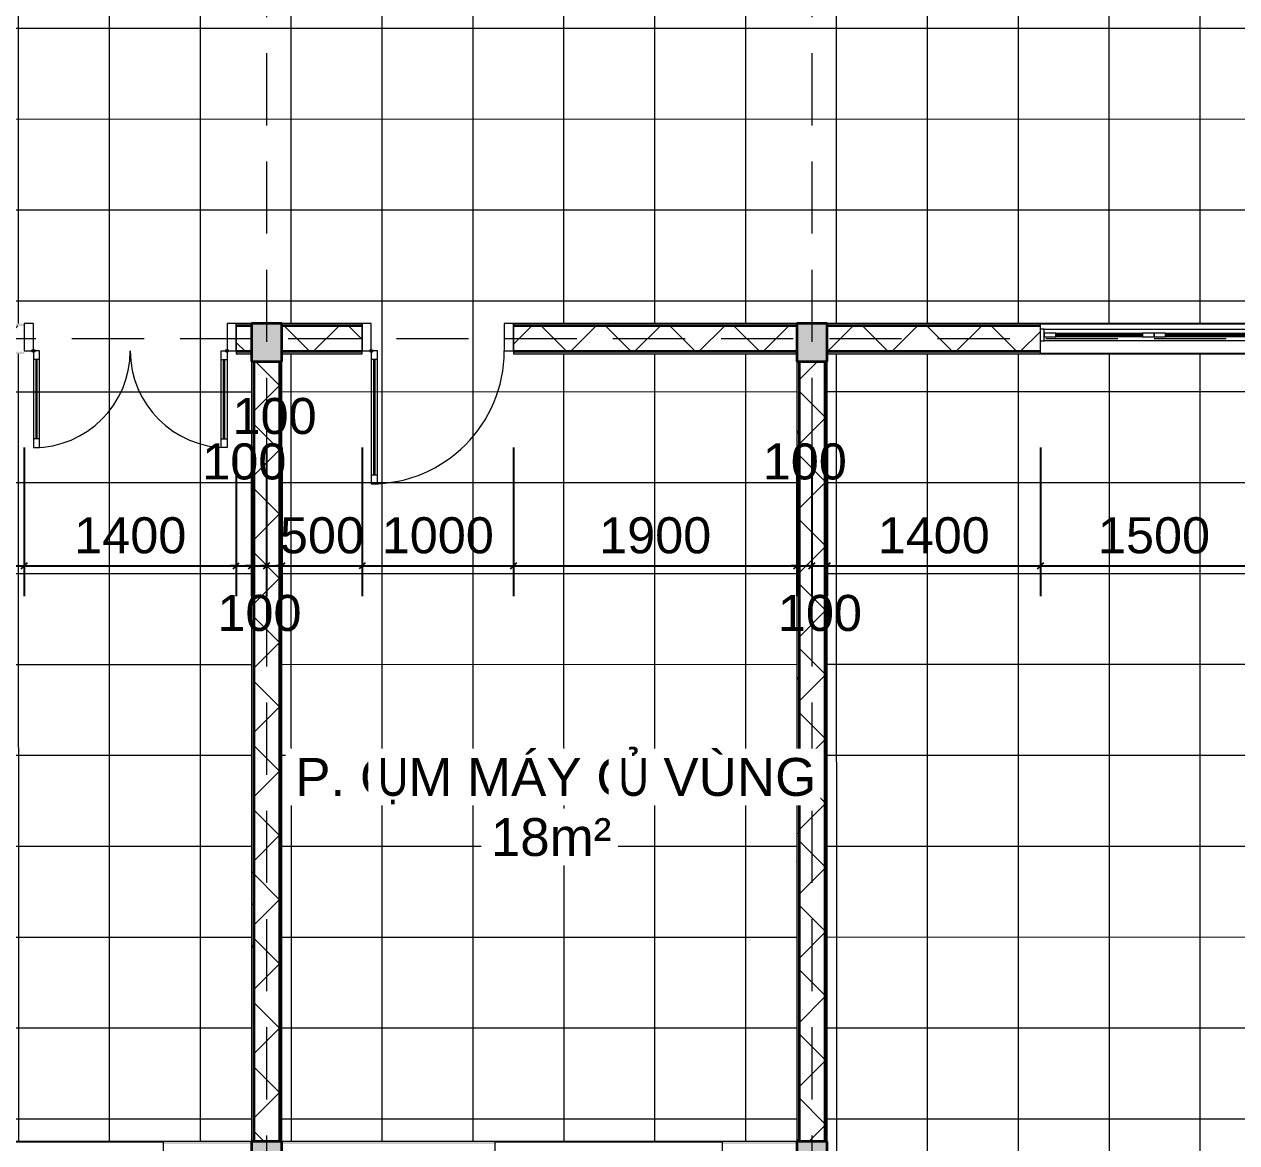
# Model space of a CAD drawing. Header units: millimetres. Extents: x -20510 to 108935, y -243239 to 20306.
# Drawn here: x 20850 to 28854, y -139908 to -132524 of the extents above; entities that cross this region are included whole.
import ezdxf

# ---------------------------------------------------------------- set-up
doc = ezdxf.new("R2010")
doc.units = ezdxf.units.MM
doc.linetypes.add('Hidden', pattern=[714.375, 476.25, -238.125])
for name, color, linetype, lineweight in [('A-ANNO-DIMS', 1, 'Continuous', 9), ('A-DOOR', 2, 'Continuous', 18), ('A-FLOR-PATT', 8, 'Continuous', 9), ('A-GLAZ', 4, 'Continuous', 18), ('A-WALL', 7, 'Continuous', 25), ('A-WALL-PATT', 8, 'Continuous', 18), ('G-ANNO-TEXT', 2, 'Continuous', 9), ('S-COLS', 7, 'Continuous', 25), ('S-GRID', 1, 'Continuous', 9)]:
    doc.layers.add(name, color=color, linetype=linetype, lineweight=lineweight)
doc.styles.add('Arial_2', font='arial.ttf', dxfattribs={"height": 300})
doc.styles.add('Arial_3', font='arial.ttf', dxfattribs={"width": 0.8, "height": 250})
doc.styles.add('Arial_5', font='arial.ttf', dxfattribs={"height": 238.125})
doc.dimstyles.new('SecretInternalLinAngDimStyle5p4736185', dxfattribs={"dimscale": 304.8, "dimtxt": 242.94927, "dimasz": 0.130208, "dimexe": 0.656168, "dimexo": 0.0625, "dimgap": 0.260417, "dimtad": 1, "dimdec": 0, "dimrnd": 100, "dimzin": 0, "dimdsep": 46, "dimtxsty": 'Arial_5', "dimblk1": 'OBLIQUE', "dimblk2": 'OBLIQUE', "dimsah": 1, "dimcen": 0.09, "dimdle": 0.492126, "dimazin": 0, "dimtfac": 1, "dimtdec": 4, "dimtix": 1, "dimtmove": 0, "dimatfit": 3, "dimfxl": 2.624672, "dimfxlon": 1, "dimtvp": 1, "dimtolj": 1, "dimtzin": 0, "dimarcsym": 2})
doc.dimstyles.new('SecretInternalLinAngDimStyle5p4736185_1', dxfattribs={"dimscale": 304.8, "dimtxt": 242.94927, "dimasz": 0.130208, "dimexe": 0.656168, "dimexo": 0.0625, "dimgap": 0.260417, "dimtad": 1, "dimdec": 0, "dimrnd": 100, "dimzin": 0, "dimdsep": 46, "dimtxsty": 'Arial_5', "dimblk1": 'OBLIQUE', "dimblk2": 'OBLIQUE', "dimsah": 1, "dimcen": 0.09, "dimdle": 0.492126, "dimazin": 0, "dimtfac": 1, "dimtdec": 4, "dimtix": 1, "dimtmove": 2, "dimatfit": 3, "dimfxl": 2.624672, "dimfxlon": 1, "dimtvp": 1, "dimtolj": 1, "dimtzin": 0, "dimarcsym": 2})
pattern_1 = [(0, (26776.95, -140000), (406.4, 101.6), [33.528, -271.272, 33.528, -271.272, -1625.6]), (0, (26776.95, -140000), (406.4, 101.6), [-609.6, 33.528, -576.072, 33.528, -271.272, -711.2]), (0, (26776.95, -140000), (406.4, 101.6), [-1524, 33.528, -169.672, 33.528, -474.472]), (120, (26929.35, -139949.2), (-291.1882, 301.15272), [33.528, -271.272, 33.528, -271.272, -1625.6]), (120, (26929.35, -139949.2), (-291.1882, 301.15272), [-609.6, 33.528, -576.072, 33.528, -271.272, -711.2]), (120, (26929.35, -139949.2), (-291.1882, 301.15272), [-1524, 33.528, -169.672, 33.528, -474.472]), (240, (26980.15, -139746), (-115.2118, -402.75272), [33.528, -271.272, 33.528, -271.272, -1625.6]), (240, (26980.15, -139746), (-115.2118, -402.75272), [-609.6, 33.528, -576.072, 33.528, -271.272, -711.2]), (240, (26980.15, -139746), (-115.2118, -402.75272), [-1524, 33.528, -169.672, 33.528, -474.472])]
pattern_2 = [(45, (26776.95, -140000), (-212.132, 212.132), []), (135, (26776.95, -140000), (-212.132, -212.132), [])]

# ---------------------------------------------------------------- blocks, each defined once
blk = doc.blocks.new('CỬA 2 CÁNH EROWINDOW_có ô chết_ - D2_1400x2200-2413861-05_MẶT BẰNG TẦNG ÁP MÁI')
at = {"layer": 'A-DOOR'}
for p, q in [((-639, 100), (-700, 100)), ((-700, 100), (-700, -80)), ((-639, -80), (-639, 100)), ((700, 100), (639, 100)), ((639, 100), (639, -80)), ((700, -80), (700, 100)), ((-700, -80), (-639, -80)), ((-599, -80), (-639, -80)), ((-639, -80), (-639, -719)), ((-599, -719), (-599, -80)), ((599, -719), (599, -80)), ((599, -80), (639, -80)), ((639, -80), (700, -80)), ((639, -80), (639, -719)), ((-599, -138), (-639, -138)), ((-624, -138), (-624, -661)), ((-614, -661), (-614, -138)), ((599, -138), (639, -138)), ((614, -138), (614, -661)), ((624, -661), (624, -138)), ((-599, -661), (-639, -661)), ((-639, -719), (-599, -719)), ((-599, -719), (-599, -661)), ((599, -661), (639, -661)), ((599, -719), (599, -661)), ((639, -719), (599, -719))]:
    blk.add_line(p, q, dxfattribs=at)
for centre in [(-639, -80), (639, -80)]:
    blk.add_circle(centre, 10, dxfattribs=at)
for centre, start, end in [((-639, -80), 270, 360), ((639, -80), 180, 270)]:
    blk.add_arc(centre, 639, start, end, dxfattribs=at)
blk = doc.blocks.new('CỬA 1 CÁNH EROWINDOW_có ô chết_ - D4_1000x2200-2361184-05_MẶT BẰNG TẦNG ÁP MÁI')
at = {"layer": 'A-DOOR'}
for p, q in [((-439, 100), (-500, 100)), ((-500, 100), (-500, -80)), ((-439, -80), (-439, 100)), ((500, 100), (439, 100)), ((439, 100), (439, -80)), ((500, -80), (500, 100)), ((-500, -80), (-439, -80)), ((-399, -80), (-439, -80)), ((-439, -80), (-439, -958)), ((-399, -958), (-399, -80)), ((439, -80), (500, -80)), ((-399, -138), (-439, -138)), ((-424, -138), (-424, -900)), ((-414, -900), (-414, -138)), ((-399, -900), (-439, -900)), ((-439, -958), (-399, -958)), ((-399, -958), (-399, -900))]:
    blk.add_line(p, q, dxfattribs=at)
blk.add_circle((-439, -80), 10, dxfattribs=at)
blk.add_arc((-439, -80), 878, 270, 360, dxfattribs=at)
blk = doc.blocks.new('CUA SO 2 CANH NHOM KINH O O THOANG - S1_1500x1800-2404851-05_MẶT BẰNG TẦNG ÁP MÁI')
at = {"layer": 'A-GLAZ'}
for p, q in [((-725, 63), (-750, 63)), ((-725, -13), (-725, 63)), ((-649, 37.5), (-725, 37.5)), ((-725, 37.5), (-725, 12.5)), ((-725, 12.5), (-649, 12.5)), ((-649, 12.5), (-649, 37.5)), ((-76, 27.5), (-649, 27.5)), ((-649, 27.5), (-649, 22.5)), ((-649, 22.5), (-76, 22.5)), ((0, 37.5), (-76, 37.5)), ((-76, 37.5), (-76, 12.5)), ((-76, 22.5), (-76, 27.5)), ((-76, 12.5), (0, 12.5)), ((0, 12.5), (0, 37.5)), ((76, 37.5), (0, 37.5)), ((0, 37.5), (0, 12.5)), ((0, 12.5), (76, 12.5)), ((76, 12.5), (76, 37.5)), ((649, 27.5), (76, 27.5)), ((76, 27.5), (76, 22.5)), ((76, 22.5), (649, 22.5)), ((725, 37.5), (649, 37.5)), ((649, 37.5), (649, 12.5)), ((649, 22.5), (649, 27.5)), ((649, 12.5), (725, 12.5)), ((750, 63), (725, 63)), ((725, 63), (725, -13)), ((725, 12.5), (725, 37.5)), ((-750, -13), (-725, -13)), ((725, -13), (750, -13))]:
    blk.add_line(p, q, dxfattribs=at)
at = {"layer": 'A-GLAZ', "lineweight": 9}
for p, q in [((-725, 63), (725, 63)), ((-649, 37.5), (-76, 37.5)), ((-76, 12.5), (-649, 12.5)), ((76, 37.5), (649, 37.5)), ((649, 12.5), (76, 12.5)), ((725, -13), (-725, -13))]:
    blk.add_line(p, q, dxfattribs=at)
blk = doc.blocks.new('M_Concrete-Rectangular-Column - COT200X200-2391835-05_MẶT BẰNG TẦNG ÁP MÁI')
at = {"layer": 'S-COLS', "lineweight": 35}
blk.add_hatch(color=256, dxfattribs=at).paths.add_polyline_path([(100, -100), (100, 100), (-100, 100), (-100, -100)])
for p, q in [((100, 100), (-100, 100)), ((-100, 100), (-100, -100)), ((100, -100), (100, 100)), ((-100, -100), (100, -100))]:
    blk.add_line(p, q, dxfattribs=at)
blk = doc.blocks.new('M_Concrete-Rectangular-Column - COT200X250-2391840-05_MẶT BẰNG TẦNG ÁP MÁI')
at = {"layer": 'S-COLS', "lineweight": 35}
blk.add_hatch(color=256, dxfattribs=at).paths.add_polyline_path([(100, -125), (100, 125), (-100, 125), (-100, -125)])
for p, q in [((100, 125), (-100, 125)), ((-100, 125), (-100, -125)), ((100, -125), (100, 125)), ((-100, -125), (100, -125))]:
    blk.add_line(p, q, dxfattribs=at)
blk = doc.blocks.new('_Oblique')
at = {"color": 0, "linetype": 'ByBlock', "lineweight": -2}
blk.add_line((-0.5, -0.5), (0.5, 0.5), dxfattribs=at)
blk = doc.blocks.new('DIMBLOCK108-05_MẶT BẰNG TẦNG ÁP MÁI')
at = {"layer": 'A-ANNO-DIMS', "color": 0, "lineweight": -2, "transparency": 16777216}
for p, q in [((18850, -135319), (18850, -136300)), ((20850, -135319), (20850, -136300)), ((18700, -136100), (21000, -136100))]:
    blk.add_line(p, q, dxfattribs=at)
at = {"layer": 'Defpoints', "color": 0, "transparency": 16777216}
for p in [(18850, -135300), (20850, -135300), (20850, -136100)]:
    blk.add_point(p, dxfattribs=at)
at = {"layer": 'A-ANNO-DIMS', "color": 0, "lineweight": -2, "transparency": 16777216, "xscale": 39.6875, "yscale": 39.6875, "zscale": 39.6875, "rotation": 180}
blk.add_blockref('_Oblique', (18850, -136100), dxfattribs=at)
at = {"layer": 'A-ANNO-DIMS', "color": 0, "lineweight": -2, "transparency": 16777216, "xscale": 39.6875, "yscale": 39.6875, "zscale": 39.6875}
blk.add_blockref('_Oblique', (20850, -136100), dxfattribs=at)
at = {"layer": 'A-ANNO-DIMS', "color": 0, "transparency": 16777216, "insert": (19850, -135899), "char_height": 238.12, "width": 879.103, "attachment_point": 5, "style": 'Arial_5'}
blk.add_mtext('\\A1;2000', dxfattribs=at)
blk = doc.blocks.new('DIMBLOCK109-05_MẶT BẰNG TẦNG ÁP MÁI')
at = {"layer": 'A-ANNO-DIMS', "color": 0, "lineweight": -2, "transparency": 16777216}
for p, q in [((20850, -135319), (20850, -136300)), ((22250, -135319), (22250, -136300)), ((20700, -136100), (22400, -136100))]:
    blk.add_line(p, q, dxfattribs=at)
at = {"layer": 'Defpoints', "color": 0, "transparency": 16777216}
for p in [(20850, -135300), (22250, -135300), (22250, -136100)]:
    blk.add_point(p, dxfattribs=at)
at = {"layer": 'A-ANNO-DIMS', "color": 0, "lineweight": -2, "transparency": 16777216, "xscale": 39.6875, "yscale": 39.6875, "zscale": 39.6875, "rotation": 180}
blk.add_blockref('_Oblique', (20850, -136100), dxfattribs=at)
at = {"layer": 'A-ANNO-DIMS', "color": 0, "lineweight": -2, "transparency": 16777216, "xscale": 39.6875, "yscale": 39.6875, "zscale": 39.6875}
blk.add_blockref('_Oblique', (22250, -136100), dxfattribs=at)
at = {"layer": 'A-ANNO-DIMS', "color": 0, "transparency": 16777216, "insert": (21550, -135899), "char_height": 238.12, "width": 879.103, "attachment_point": 5, "style": 'Arial_5'}
blk.add_mtext('\\A1;1400', dxfattribs=at)
blk = doc.blocks.new('DIMBLOCK110-05_MẶT BẰNG TẦNG ÁP MÁI')
at = {"layer": 'A-ANNO-DIMS', "color": 0, "lineweight": -2, "transparency": 16777216}
for p, q in [((22250, -135319), (22250, -136300)), ((22350, -135319), (22350, -136300)), ((22250, -136100), (22210.3, -136100)), ((22250, -136100), (22350, -136100)), ((22350, -136100), (22389.7, -136100))]:
    blk.add_line(p, q, dxfattribs=at)
at = {"layer": 'Defpoints', "color": 0, "transparency": 16777216}
for p in [(22250, -135300), (22350, -135300), (22350, -136100)]:
    blk.add_point(p, dxfattribs=at)
at = {"layer": 'A-ANNO-DIMS', "color": 0, "lineweight": -2, "transparency": 16777216, "xscale": 39.6875, "yscale": 39.6875, "zscale": 39.6875}
blk.add_blockref('_Oblique', (22250, -136100), dxfattribs=at)
at = {"layer": 'A-ANNO-DIMS', "color": 0, "lineweight": -2, "transparency": 16777216, "xscale": 39.6875, "yscale": 39.6875, "zscale": 39.6875, "rotation": 180}
blk.add_blockref('_Oblique', (22350, -136100), dxfattribs=at)
at = {"layer": 'A-ANNO-DIMS', "color": 0, "transparency": 16777216, "insert": (22025.3, -135290.9), "char_height": 238.12, "width": 659.327, "attachment_point": 1, "line_spacing_factor": 0.941778, "style": 'Arial_5'}
blk.add_mtext('\\A1;100', dxfattribs=at)
blk = doc.blocks.new('DIMBLOCK111-05_MẶT BẰNG TẦNG ÁP MÁI')
at = {"layer": 'A-ANNO-DIMS', "color": 0, "lineweight": -2, "transparency": 16777216}
for p, q in [((22350, -135319), (22350, -136300)), ((22450, -135319), (22450, -136300)), ((22350, -136100), (22310.3, -136100)), ((22350, -136100), (22450, -136100)), ((22450, -136100), (22489.7, -136100))]:
    blk.add_line(p, q, dxfattribs=at)
at = {"layer": 'Defpoints', "color": 0, "transparency": 16777216}
for p in [(22350, -135300), (22450, -135300), (22450, -136100)]:
    blk.add_point(p, dxfattribs=at)
at = {"layer": 'A-ANNO-DIMS', "color": 0, "lineweight": -2, "transparency": 16777216, "xscale": 39.6875, "yscale": 39.6875, "zscale": 39.6875}
blk.add_blockref('_Oblique', (22350, -136100), dxfattribs=at)
at = {"layer": 'A-ANNO-DIMS', "color": 0, "lineweight": -2, "transparency": 16777216, "xscale": 39.6875, "yscale": 39.6875, "zscale": 39.6875, "rotation": 180}
blk.add_blockref('_Oblique', (22450, -136100), dxfattribs=at)
at = {"layer": 'A-ANNO-DIMS', "color": 0, "transparency": 16777216, "insert": (22125.3, -136290.9), "char_height": 238.12, "width": 659.327, "attachment_point": 1, "line_spacing_factor": 0.941778, "style": 'Arial_5'}
blk.add_mtext('\\A1;100', dxfattribs=at)
blk = doc.blocks.new('DIMBLOCK112-05_MẶT BẰNG TẦNG ÁP MÁI')
at = {"layer": 'A-ANNO-DIMS', "color": 0, "lineweight": -2, "transparency": 16777216}
for p, q in [((22450, -135319), (22450, -136300)), ((22550, -135319), (22550, -136300)), ((22450, -136100), (22410.3, -136100)), ((22450, -136100), (22550, -136100)), ((22550, -136100), (22589.7, -136100))]:
    blk.add_line(p, q, dxfattribs=at)
at = {"layer": 'Defpoints', "color": 0, "transparency": 16777216}
for p in [(22450, -135300), (22550, -135300), (22550, -136100)]:
    blk.add_point(p, dxfattribs=at)
at = {"layer": 'A-ANNO-DIMS', "color": 0, "lineweight": -2, "transparency": 16777216, "xscale": 39.6875, "yscale": 39.6875, "zscale": 39.6875}
blk.add_blockref('_Oblique', (22450, -136100), dxfattribs=at)
at = {"layer": 'A-ANNO-DIMS', "color": 0, "lineweight": -2, "transparency": 16777216, "xscale": 39.6875, "yscale": 39.6875, "zscale": 39.6875, "rotation": 180}
blk.add_blockref('_Oblique', (22550, -136100), dxfattribs=at)
at = {"layer": 'A-ANNO-DIMS', "color": 0, "transparency": 16777216, "insert": (22225.3, -134990.9), "char_height": 238.12, "width": 659.327, "attachment_point": 1, "line_spacing_factor": 0.941778, "style": 'Arial_5'}
blk.add_mtext('\\A1;100', dxfattribs=at)
blk = doc.blocks.new('DIMBLOCK113-05_MẶT BẰNG TẦNG ÁP MÁI')
at = {"layer": 'A-ANNO-DIMS', "color": 0, "lineweight": -2, "transparency": 16777216}
for p, q in [((22550, -135319), (22550, -136300)), ((23080, -135319), (23080, -136300)), ((22550, -136100), (22510.3, -136100)), ((22550, -136100), (23080, -136100)), ((23080, -136100), (23119.7, -136100))]:
    blk.add_line(p, q, dxfattribs=at)
at = {"layer": 'Defpoints', "color": 0, "transparency": 16777216}
for p in [(22550, -135300), (23080, -135300), (23080, -136100)]:
    blk.add_point(p, dxfattribs=at)
at = {"layer": 'A-ANNO-DIMS', "color": 0, "lineweight": -2, "transparency": 16777216, "xscale": 39.6875, "yscale": 39.6875, "zscale": 39.6875}
blk.add_blockref('_Oblique', (22550, -136100), dxfattribs=at)
at = {"layer": 'A-ANNO-DIMS', "color": 0, "lineweight": -2, "transparency": 16777216, "xscale": 39.6875, "yscale": 39.6875, "zscale": 39.6875, "rotation": 180}
blk.add_blockref('_Oblique', (23080, -136100), dxfattribs=at)
at = {"layer": 'A-ANNO-DIMS', "color": 0, "transparency": 16777216, "insert": (22815, -135899), "char_height": 238.12, "width": 659.327, "attachment_point": 5, "style": 'Arial_5'}
blk.add_mtext('\\A1;500', dxfattribs=at)
blk = doc.blocks.new('DIMBLOCK114-05_MẶT BẰNG TẦNG ÁP MÁI')
at = {"layer": 'A-ANNO-DIMS', "color": 0, "lineweight": -2, "transparency": 16777216}
for p, q in [((23080, -135319), (23080, -136300)), ((24080, -135319), (24080, -136300)), ((22930, -136100), (24230, -136100))]:
    blk.add_line(p, q, dxfattribs=at)
at = {"layer": 'Defpoints', "color": 0, "transparency": 16777216}
for p in [(23080, -135300), (24080, -135300), (24080, -136100)]:
    blk.add_point(p, dxfattribs=at)
at = {"layer": 'A-ANNO-DIMS', "color": 0, "lineweight": -2, "transparency": 16777216, "xscale": 39.6875, "yscale": 39.6875, "zscale": 39.6875, "rotation": 180}
blk.add_blockref('_Oblique', (23080, -136100), dxfattribs=at)
at = {"layer": 'A-ANNO-DIMS', "color": 0, "lineweight": -2, "transparency": 16777216, "xscale": 39.6875, "yscale": 39.6875, "zscale": 39.6875}
blk.add_blockref('_Oblique', (24080, -136100), dxfattribs=at)
at = {"layer": 'A-ANNO-DIMS', "color": 0, "transparency": 16777216, "insert": (23580, -135899), "char_height": 238.12, "width": 879.103, "attachment_point": 5, "style": 'Arial_5'}
blk.add_mtext('\\A1;1000', dxfattribs=at)
blk = doc.blocks.new('DIMBLOCK115-05_MẶT BẰNG TẦNG ÁP MÁI')
at = {"layer": 'A-ANNO-DIMS', "color": 0, "lineweight": -2, "transparency": 16777216}
for p, q in [((24080, -135319), (24080, -136300)), ((25950, -135319), (25950, -136300)), ((23930, -136100), (26100, -136100))]:
    blk.add_line(p, q, dxfattribs=at)
at = {"layer": 'Defpoints', "color": 0, "transparency": 16777216}
for p in [(24080, -135300), (25950, -135300), (25950, -136100)]:
    blk.add_point(p, dxfattribs=at)
at = {"layer": 'A-ANNO-DIMS', "color": 0, "lineweight": -2, "transparency": 16777216, "xscale": 39.6875, "yscale": 39.6875, "zscale": 39.6875, "rotation": 180}
blk.add_blockref('_Oblique', (24080, -136100), dxfattribs=at)
at = {"layer": 'A-ANNO-DIMS', "color": 0, "lineweight": -2, "transparency": 16777216, "xscale": 39.6875, "yscale": 39.6875, "zscale": 39.6875}
blk.add_blockref('_Oblique', (25950, -136100), dxfattribs=at)
at = {"layer": 'A-ANNO-DIMS', "color": 0, "transparency": 16777216, "insert": (25015, -135899), "char_height": 238.12, "width": 879.103, "attachment_point": 5, "style": 'Arial_5'}
blk.add_mtext('\\A1;1900', dxfattribs=at)
blk = doc.blocks.new('DIMBLOCK116-05_MẶT BẰNG TẦNG ÁP MÁI')
at = {"layer": 'A-ANNO-DIMS', "color": 0, "lineweight": -2, "transparency": 16777216}
for p, q in [((25950, -135319), (25950, -136300)), ((26050, -135319), (26050, -136300)), ((25950, -136100), (25910.3, -136100)), ((25950, -136100), (26050, -136100)), ((26050, -136100), (26089.7, -136100))]:
    blk.add_line(p, q, dxfattribs=at)
at = {"layer": 'Defpoints', "color": 0, "transparency": 16777216}
for p in [(25950, -135300), (26050, -135300), (26050, -136100)]:
    blk.add_point(p, dxfattribs=at)
at = {"layer": 'A-ANNO-DIMS', "color": 0, "lineweight": -2, "transparency": 16777216, "xscale": 39.6875, "yscale": 39.6875, "zscale": 39.6875}
blk.add_blockref('_Oblique', (25950, -136100), dxfattribs=at)
at = {"layer": 'A-ANNO-DIMS', "color": 0, "lineweight": -2, "transparency": 16777216, "xscale": 39.6875, "yscale": 39.6875, "zscale": 39.6875, "rotation": 180}
blk.add_blockref('_Oblique', (26050, -136100), dxfattribs=at)
at = {"layer": 'A-ANNO-DIMS', "color": 0, "transparency": 16777216, "insert": (25725.3, -135290.9), "char_height": 238.12, "width": 659.327, "attachment_point": 1, "line_spacing_factor": 0.941778, "style": 'Arial_5'}
blk.add_mtext('\\A1;100', dxfattribs=at)
blk = doc.blocks.new('DIMBLOCK117-05_MẶT BẰNG TẦNG ÁP MÁI')
at = {"layer": 'A-ANNO-DIMS', "color": 0, "lineweight": -2, "transparency": 16777216}
for p, q in [((26050, -135319), (26050, -136300)), ((26150, -135319), (26150, -136300)), ((26050, -136100), (26010.3, -136100)), ((26050, -136100), (26150, -136100)), ((26150, -136100), (26189.7, -136100))]:
    blk.add_line(p, q, dxfattribs=at)
at = {"layer": 'Defpoints', "color": 0, "transparency": 16777216}
for p in [(26050, -135300), (26150, -135300), (26150, -136100)]:
    blk.add_point(p, dxfattribs=at)
at = {"layer": 'A-ANNO-DIMS', "color": 0, "lineweight": -2, "transparency": 16777216, "xscale": 39.6875, "yscale": 39.6875, "zscale": 39.6875}
blk.add_blockref('_Oblique', (26050, -136100), dxfattribs=at)
at = {"layer": 'A-ANNO-DIMS', "color": 0, "lineweight": -2, "transparency": 16777216, "xscale": 39.6875, "yscale": 39.6875, "zscale": 39.6875, "rotation": 180}
blk.add_blockref('_Oblique', (26150, -136100), dxfattribs=at)
at = {"layer": 'A-ANNO-DIMS', "color": 0, "transparency": 16777216, "insert": (25825.3, -136290.9), "char_height": 238.12, "width": 659.327, "attachment_point": 1, "line_spacing_factor": 0.941778, "style": 'Arial_5'}
blk.add_mtext('\\A1;100', dxfattribs=at)
blk = doc.blocks.new('DIMBLOCK118-05_MẶT BẰNG TẦNG ÁP MÁI')
at = {"layer": 'A-ANNO-DIMS', "color": 0, "lineweight": -2, "transparency": 16777216}
for p, q in [((26150, -135319), (26150, -136300)), ((27558, -135319), (27558, -136300)), ((26000, -136100), (27708, -136100))]:
    blk.add_line(p, q, dxfattribs=at)
at = {"layer": 'Defpoints', "color": 0, "transparency": 16777216}
for p in [(26150, -135300), (27558, -135300), (27558, -136100)]:
    blk.add_point(p, dxfattribs=at)
at = {"layer": 'A-ANNO-DIMS', "color": 0, "lineweight": -2, "transparency": 16777216, "xscale": 39.6875, "yscale": 39.6875, "zscale": 39.6875, "rotation": 180}
blk.add_blockref('_Oblique', (26150, -136100), dxfattribs=at)
at = {"layer": 'A-ANNO-DIMS', "color": 0, "lineweight": -2, "transparency": 16777216, "xscale": 39.6875, "yscale": 39.6875, "zscale": 39.6875}
blk.add_blockref('_Oblique', (27558, -136100), dxfattribs=at)
at = {"layer": 'A-ANNO-DIMS', "color": 0, "transparency": 16777216, "insert": (26854, -135899), "char_height": 238.12, "width": 879.103, "attachment_point": 5, "style": 'Arial_5'}
blk.add_mtext('\\A1;1400', dxfattribs=at)
blk = doc.blocks.new('DIMBLOCK119-05_MẶT BẰNG TẦNG ÁP MÁI')
at = {"layer": 'A-ANNO-DIMS', "color": 0, "lineweight": -2, "transparency": 16777216}
for p, q in [((27558, -135319), (27558, -136300)), ((29058, -135319), (29058, -136300)), ((27408, -136100), (29208, -136100))]:
    blk.add_line(p, q, dxfattribs=at)
at = {"layer": 'Defpoints', "color": 0, "transparency": 16777216}
for p in [(27558, -135300), (29058, -135300), (29058, -136100)]:
    blk.add_point(p, dxfattribs=at)
at = {"layer": 'A-ANNO-DIMS', "color": 0, "lineweight": -2, "transparency": 16777216, "xscale": 39.6875, "yscale": 39.6875, "zscale": 39.6875, "rotation": 180}
blk.add_blockref('_Oblique', (27558, -136100), dxfattribs=at)
at = {"layer": 'A-ANNO-DIMS', "color": 0, "lineweight": -2, "transparency": 16777216, "xscale": 39.6875, "yscale": 39.6875, "zscale": 39.6875}
blk.add_blockref('_Oblique', (29058, -136100), dxfattribs=at)
at = {"layer": 'A-ANNO-DIMS', "color": 0, "transparency": 16777216, "insert": (28308, -135899), "char_height": 238.12, "width": 879.103, "attachment_point": 5, "style": 'Arial_5'}
blk.add_mtext('\\A1;1500', dxfattribs=at)

msp = doc.modelspace()

# ---------------------------------------------------------------- hatches: boundary and pattern name
at = {"layer": 'A-FLOR-PATT'}
h = msp.add_hatch(dxfattribs=at)
h.set_pattern_fill('FP_6', color=256, style=0, pattern_type=2)
h.set_pattern_definition([(0.0043, (16612.5, -132550.4), (-0.045, 600), []), (90.004, (16612.5, -132550.4), (-600, -0.042), [])])
h.paths.add_polyline_path([(450, -140100.9), (825, -140100.8), (825, -139951), (650, -139951), (650, -140100), (450, -140100), (450, -139900), (574, -139900), (574, -139750), (450, -139750), (450, -140100)])
h.paths.add_polyline_path([(1925, -140100.8), (2025, -140100.7), (2025, -140001), (1925, -140001)])
h.paths.add_polyline_path([(3125, -140100.7), (3225, -140100.7), (3225, -140001), (3125, -140001)])
h.paths.add_polyline_path([(4250, -140100.6), (11550, -140100), (11550, -134700), (8150, -134700), (8150, -134750), (7950, -134750), (7950, -134700), (7270, -134700), (7270, -134500), (12580, -134500), (12580, -134700), (11750, -134700), (11750, -139900), (22350, -139900), (22350, -134700), (22250, -134700), (22250, -134500), (23080, -134500), (23080, -134700), (22550, -134700), (22550, -139900), (25950, -139900), (25950, -134700), (24080, -134700), (24080, -134500), (31170, -134500), (31170, -134700), (29750, -134700), (29750, -134750), (29550, -134750), (29550, -134700), (26150, -134700), (26150, -140099), (32150, -140098.5), (32150, -140006), (32250, -140006), (32250, -140098.5), (33450, -140098.4), (33450, -140006), (33550, -140006), (33550, -139901), (37250, -139900), (37250, -139750), (37025, -139750), (37025, -139650), (37050, -139650), (37050, -136600), (37150, -136600), (37150, -137450), (37254.9, -137450), (37260.1, -134700), (37250, -134700), (37250, -134750), (37050, -134750), (37050, -134700), (33450, -134700), (33450, -134750), (33250, -134750), (33250, -134700), (32570, -134700), (32570, -134500), (37050, -134500), (37050, -132300), (33220, -132300), (33220, -132100), (33250, -132100), (33249.6, -129962.3), (33232.2, -129960), (33215.2, -129953.6), (33207.3, -129948.4), (33198.9, -129942), (33189.7, -129931.5), (33179.7, -129912.4), (33176.2, -129900.8), (33175.2, -129881.6), (33178.7, -129864.4), (33184.8, -129850.1), (33194.5, -129837.3), (33205.5, -129827), (33218.9, -129818.1), (33218.9, -128025.5), (33250, -128025.5), (33250, -125200), (29750, -125200), (29750, -128701.8), (29781.1, -128694.4), (30299.2, -128452.8), (30346.5, -128258.4), (30478.5, -128541.6), (30525.8, -128347.2), (31075, -128091.1), (31075, -128095.7), (31094.6, -128091.1), (31094.6, -128093.6), (31105.3, -128091.1), (31105.3, -129819.4), (31123.5, -129831.6), (31135.5, -129845.3), (31143.7, -129858.9), (31147.7, -129877.9), (31148.6, -129897.5), (31142.7, -129915.7), (31133.9, -129933), (31120.2, -129946.9), (31101.7, -129956), (31090, -129960.8), (31074.6, -129961.5), (31053.8, -129959), (31043.9, -129955.6), (31025.7, -129943.4), (31013.7, -129929.7), (31005.5, -129916.1), (31000.6, -129900), (29823, -129900), (29819.5, -129916.1), (29809.4, -129932.8), (29795.4, -129947.1), (29779.1, -129956.8), (29765.8, -129960.5), (29750, -129961.5), (29750, -132100), (32220, -132100), (32220, -132300), (29540, -132300), (29540, -132100), (29550, -132100), (29550, -126900), (23000, -126900), (23000, -127900), (22550, -127900), (22550, -132100), (25950, -132100), (25950, -132050), (26150, -132050), (26150, -132100), (28540, -132100), (28540, -132300), (22340, -132300), (22340, -132100), (22350, -132100), (22350, -127900), (19900, -127900), (19900, -126900), (15350, -126900), (15350, -132100), (18750, -132100), (18750, -132050), (18950, -132050), (18950, -132100), (21340, -132100), (21340, -132300), (15140, -132300), (15140, -132100), (15150, -132100), (15150, -126900), (8150, -126900), (8150, -132100), (11550, -132100), (11550, -132050), (11750, -132050), (11750, -132100), (14140, -132100), (14140, -132300), (6270, -132300), (6270, -132100), (7950, -132100), (7949.6, -129962.3), (7929.6, -129959.1), (7918.4, -129955.4), (7907.3, -129948.4), (7899.4, -129942.5), (7888.7, -129929.7), (7879.7, -129912.4), (7876.2, -129900.8), (7875.2, -129881.6), (7878.7, -129864.4), (7884.8, -129850.1), (7894.5, -129837.3), (7905.5, -129827), (7918.9, -129818.1), (7918.9, -128025.5), (7950, -128025.5), (7950, -125200), (4450, -125200), (4450, -132100), (5270, -132100), (5270, -132300), (450, -132300), (450, -132050), (650, -132050), (650, -132100), (4250, -132100), (4250, -126700.8), (4225, -126700.8), (4225, -126899), (675, -126899), (675, -127150), (650, -127150), (650, -129700), (450, -129700), (450, -131200), (-4025.9, -131200), (-4050, -135600), (450, -135600), (450, -137100), (650, -137100), (650.7, -139650), (675, -139650), (675, -139851), (925, -139851), (925, -139901), (4225, -139901), (4225, -139956), (4250, -139956), (4250, -140100)])
h.paths.add_polyline_path([(34550, -140098.3), (34650, -140098.3), (34650, -140001), (34550, -140001)])
h.paths.add_polyline_path([(35750, -140098.2), (35850, -140098.2), (35850, -140001), (35750, -140001)])
h.paths.add_polyline_path([(36950, -140098.2), (37050, -140098.1), (37050, -140000), (36950, -140000)])
h.paths.add_polyline_path([(450, -139650), (450, -139650), (450, -139484.7)])
h.paths.add_polyline_path([(37250.8, -139650), (37252.5, -138750), (37250, -138750), (37250, -139650)])
h.paths.add_polyline_path([(37150, -138650), (37252.7, -138650), (37252.9, -138550), (37150, -138550), (37150, -138558.2)])
h.paths.add_polyline_path([(450, -138650), (550, -138650), (550, -138550), (450, -138550), (450, -138558.2)])
h.paths.add_polyline_path([(450, -138450), (450, -138450), (450, -137631.8)])
h.paths.add_polyline_path([(37250, -138450), (37253.1, -138450), (37254.7, -137550), (37250, -137550), (37250, -137631.8)])
h.paths.add_polyline_path([(450, -137450), (550, -137450), (550, -137200), (450, -137200)])
h.paths.add_polyline_path([(15350, -134750), (15150, -134750), (15150, -134700), (13980, -134700), (13980, -134500), (20850, -134500), (20850, -134700), (18950, -134700), (18950, -134750), (18750, -134750), (18750, -134700), (15350, -134700)])
h.paths.add_polyline_path([(4265, -134750), (4250, -134750), (4250, -134700), (650, -134700), (650, -134750), (450, -134750), (450, -134500), (5870, -134500), (5870, -134700), (4450, -134700), (4450, -134750), (4435, -134750)])
h.paths.add_polyline_path([(37260.4, -134500), (37264.5, -132300), (37250, -132300), (37250, -134500)])
h.paths.add_polyline_path([(33450, -132100), (34550, -132100), (34550, -131500), (34650, -131500), (34650, -130700), (34550, -130700), (34550, -130600), (34350, -130600), (34350, -130500), (37050, -130500), (37050, -130498.3), (33450, -130498.3), (33450.7, -130500), (33550, -130500), (33550, -130600), (33450, -130600), (33450, -132073.3)])
h.paths.add_polyline_path([(37264.9, -132100), (37269.7, -129530), (37250, -129530), (37250, -132100)])
h.paths.add_polyline_path([(34650, -132100), (37050, -132100), (37050, -132097.4), (35000, -132097.4), (35000, -131548.3), (34650, -131548.3), (34650, -132073.3)])
h.paths.add_polyline_path([(31925.4, -129962.3), (31903.7, -129958.8), (31889.2, -129952.6), (31878, -129945), (31867.3, -129934), (31858, -129919.4), (31853.1, -129905.6), (31850.7, -129887.5), (31852.7, -129870.1), (31859.3, -129854.2), (31869.7, -129838.2), (31880.4, -129828.6), (31894.7, -129819.2), (31894.7, -128025.5), (31956.1, -128025.5), (31956.9, -129819.6), (31972.8, -129830), (31983.5, -129841), (31992.8, -129855.6), (31997.7, -129869.4), (32000.1, -129887.5), (31998.1, -129904.9), (31991.5, -129920.8), (31981.1, -129936.8), (31974, -129943.8), (31955.8, -129955.8), (31941, -129960.5)])
h.paths.add_polyline_path([(6625.4, -129962.3), (6603.7, -129958.8), (6589.2, -129952.6), (6578, -129945), (6567.3, -129934), (6558, -129919.4), (6553.1, -129905.6), (6550.7, -129887.5), (6552.7, -129870.1), (6559.3, -129854.2), (6569.7, -129838.2), (6580.4, -129828.6), (6594.7, -129819.2), (6594.7, -128025.5), (6656.1, -128025.5), (6656.9, -129819.6), (6672.8, -129830), (6683.5, -129841), (6692.8, -129855.6), (6697.7, -129869.4), (6700.1, -129887.5), (6698.1, -129904.9), (6691.5, -129920.8), (6681.1, -129936.8), (6674, -129943.8), (6655.8, -129955.8), (6641, -129960.5)])
h.paths.add_polyline_path([(450, -129600), (550, -129600), (550, -129350), (450, -129350)])
h.paths.add_polyline_path([(37269.9, -129430), (37275, -126699.9), (37250, -126700), (37250, -129430)])
h.paths.add_polyline_path([(450, -128250), (550, -128250), (550, -128150), (450, -128150)])
h.paths.add_polyline_path([(450, -127050), (575, -127050), (575, -126900), (450, -126900), (450, -126700), (650, -126700), (650.7, -126799), (825, -126799), (825, -126699.3), (450, -126700), (450, -127050)])
h.paths.add_polyline_path([(3125, -126799), (3225, -126799), (3225, -126700.3), (3125, -126700.3)])
h.paths.add_polyline_path([(1925, -126799), (2025, -126799), (2025, -126699.8), (1925, -126699.8)])
h.paths.add_polyline_path([(28478, -126700), (29550, -126699.1), (29550, -126699.1), (8150, -126698.3), (8150, -126700), (26978, -126700)])
h.paths.add_polyline_path([(4250, -126699.9), (4250, -125000), (4250, -125000), (4250, -126699.9)])
at = {"layer": 'A-WALL-PATT', "lineweight": 9}
h = msp.add_hatch(dxfattribs=at)
h.set_pattern_fill('FP_2', color=256, style=0, pattern_type=2)
h.set_pattern_definition(pattern_1)
h.paths.add_polyline_path([(37450, -134515), (37450, -134500), (37250, -134500), (37250, -134515)])
h.paths.add_polyline_path([(650, -134515), (4250, -134515), (4250, -134500), (650, -134500)])
h.paths.add_polyline_path([(4450, -134515), (5870, -134515), (5870, -134500), (4450, -134500), (4450, -134510.9)])
h.paths.add_polyline_path([(37050, -134515), (37050, -134500), (33450, -134500), (33450, -134515), (35107.7, -134515)])
h.paths.add_polyline_path([(8150, -134515), (9458, -134515), (9458, -134500), (8150, -134500), (8150, -134506)])
h.paths.add_polyline_path([(7270, -134515), (7950, -134515), (7950, -134500), (7270, -134500)])
h.paths.add_polyline_path([(33250, -134515), (33250, -134500), (32570, -134500), (32570, -134515), (33019.4, -134515)])
h.paths.add_polyline_path([(11750, -134515), (12580, -134515), (12580, -134500), (11750, -134500), (11750, -134507.7)])
h.paths.add_polyline_path([(11550, -134515), (11550, -134500), (10958, -134500), (10958, -134515)])
h.paths.add_polyline_path([(31170, -134515), (31170, -134500), (29750, -134500), (29750, -134515), (30931.1, -134515)])
h.paths.add_polyline_path([(29550, -134515), (29550, -134500), (29058, -134500), (29058, -134515)])
h.paths.add_polyline_path([(13980, -134515), (15150, -134515), (15150, -134500), (13980, -134500)])
h.paths.add_polyline_path([(15350, -134515), (18750, -134515), (18750, -134500), (15350, -134500), (15350, -134503)])
h.paths.add_polyline_path([(26754.5, -134515), (27558, -134515), (27558, -134500), (26150, -134500), (26150, -134515)])
h.paths.add_polyline_path([(18950, -134515), (20850, -134515), (20850, -134500), (18950, -134500), (18950, -134510.9)])
h.paths.add_polyline_path([(22577.9, -134515), (23080, -134515), (23080, -134500), (22550, -134500), (22550, -134515)])
h.paths.add_polyline_path([(25950, -134515), (25950, -134500), (24080, -134500), (24080, -134515)])
h.paths.add_polyline_path([(22350, -134515), (22350, -134500), (22250, -134500), (22250, -134515)])
h = msp.add_hatch(dxfattribs=at)
h.set_pattern_fill('FP_3', color=256, style=0, pattern_type=2)
h.set_pattern_definition(pattern_2)
h.paths.add_polyline_path([(20489.6, -134685), (20850, -134685), (20850, -134515), (18950, -134515), (18950, -134685)])
h.paths.add_polyline_path([(4450, -134685), (5870, -134685), (5870, -134515), (4450, -134515), (4450, -134661.9)])
h.paths.add_polyline_path([(1694.9, -134685), (4250, -134685), (4250, -134515), (650, -134515), (650, -134685)])
h.paths.add_polyline_path([(37450, -134685), (37450, -134515), (37250, -134515), (37250, -134685)])
h.paths.add_polyline_path([(8150, -134685), (9458, -134685), (9458, -134515), (8150, -134515), (8150, -134634.2)])
h.paths.add_polyline_path([(7270, -134685), (7950, -134685), (7950, -134515), (7270, -134515), (7270, -134600)])
h.paths.add_polyline_path([(11750, -134685), (12580, -134685), (12580, -134515), (11750, -134515), (11750, -134683.5)])
h.paths.add_polyline_path([(37050, -134685), (37050, -134515), (33450, -134515), (33450, -134685), (35107.7, -134685)])
h.paths.add_polyline_path([(10958, -134685), (11550, -134685), (11550, -134515), (10958, -134515), (10958, -134600)])
h.paths.add_polyline_path([(13980, -134685), (15150, -134685), (15150, -134515), (13980, -134515), (13980, -134600)])
h.paths.add_polyline_path([(15350, -134685), (18750, -134685), (18750, -134515), (15350, -134515), (15350, -134668)])
h.paths.add_polyline_path([(33250, -134685), (33250, -134515), (32570, -134515), (32570, -134685), (33019.4, -134685)])
h.paths.add_polyline_path([(30931.1, -134685), (31170, -134685), (31170, -134515), (29750, -134515), (29750, -134685)])
h.paths.add_polyline_path([(22550, -134685), (23080, -134685), (23080, -134515), (22550, -134515), (22550, -134682.7)])
h.paths.add_polyline_path([(22250, -134685), (22350, -134685), (22350, -134515), (22250, -134515), (22250, -134600)])
h.paths.add_polyline_path([(24080, -134685), (25950, -134685), (25950, -134515), (24080, -134515), (24080, -134600)])
h.paths.add_polyline_path([(26150, -134685), (27558, -134685), (27558, -134515), (26150, -134515), (26150, -134684.1)])
h.paths.add_polyline_path([(29058, -134685), (29550, -134685), (29550, -134515), (29058, -134515), (29058, -134600)])
h = msp.add_hatch(dxfattribs=at)
h.set_pattern_fill('FP_2', color=256, style=0, pattern_type=2)
h.set_pattern_definition(pattern_1)
h.paths.add_polyline_path([(20850, -134700), (20850, -134685), (18950, -134685), (18950, -134700), (20489.6, -134700)])
h.paths.add_polyline_path([(37450, -134700), (37450, -134685), (37250, -134685), (37250, -134700)])
h.paths.add_polyline_path([(650, -134700), (4250, -134700), (4250, -134685), (650, -134685)])
h.paths.add_polyline_path([(4450, -134700), (5870, -134700), (5870, -134685), (4450, -134685), (4450, -134695.9)])
h.paths.add_polyline_path([(37050, -134700), (37050, -134685), (33450, -134685), (33450, -134700), (35107.7, -134700)])
h.paths.add_polyline_path([(33250, -134700), (33250, -134685), (32570, -134685), (32570, -134700), (33019.4, -134700)])
h.paths.add_polyline_path([(8150, -134700), (9458, -134700), (9458, -134685), (8150, -134685), (8150, -134691)])
h.paths.add_polyline_path([(7270, -134700), (7950, -134700), (7950, -134685), (7270, -134685)])
h.paths.add_polyline_path([(11750, -134700), (12580, -134700), (12580, -134685), (11750, -134685)])
h.paths.add_polyline_path([(30931.1, -134700), (31170, -134700), (31170, -134685), (29750, -134685), (29750, -134700)])
h.paths.add_polyline_path([(11550, -134700), (11550, -134685), (10958, -134685), (10958, -134700)])
h.paths.add_polyline_path([(13980, -134700), (15150, -134700), (15150, -134685), (13980, -134685)])
h.paths.add_polyline_path([(15350, -134700), (18750, -134700), (18750, -134685), (15350, -134685), (15350, -134688)])
h.paths.add_polyline_path([(29550, -134700), (29550, -134685), (29058, -134685), (29058, -134700)])
h.paths.add_polyline_path([(27558, -134700), (27558, -134685), (26150, -134685), (26150, -134700), (26754.5, -134700)])
h.paths.add_polyline_path([(23080, -134700), (23080, -134685), (22550, -134685), (22550, -134700), (22577.9, -134700)])
h.paths.add_polyline_path([(22250, -134700), (22350, -134700), (22350, -134685), (22250, -134685)])
h.paths.add_polyline_path([(24080, -134700), (25950, -134700), (25950, -134685), (24080, -134685)])
h = msp.add_hatch(dxfattribs=at)
h.set_pattern_fill('FP_2', color=256, style=0, pattern_type=2)
h.set_pattern_definition(pattern_1)
h.paths.add_polyline_path([(22365, -139900), (22365, -134750), (22350, -134750), (22350, -139900)])
h = msp.add_hatch(dxfattribs=at)
h.set_pattern_fill('FP_3', color=256, style=0, pattern_type=2)
h.set_pattern_definition(pattern_2)
h.paths.add_polyline_path([(22535, -139900), (22535, -134750), (22365, -134750), (22365, -139900)])
h = msp.add_hatch(dxfattribs=at)
h.set_pattern_fill('FP_2', color=256, style=0, pattern_type=2)
h.set_pattern_definition(pattern_1)
h.paths.add_polyline_path([(22535, -139900), (22550, -139900), (22550, -134750), (22535, -134750), (22535, -139484.7)])
h = msp.add_hatch(dxfattribs=at)
h.set_pattern_fill('FP_2', color=256, style=0, pattern_type=2)
h.set_pattern_definition(pattern_1)
h.paths.add_polyline_path([(25965, -139900), (25965, -134750), (25950, -134750), (25950, -139900)])
h = msp.add_hatch(dxfattribs=at)
h.set_pattern_fill('FP_3', color=256, style=0, pattern_type=2)
h.set_pattern_definition(pattern_2)
h.paths.add_polyline_path([(26135, -139900), (26135, -134750), (25965, -134750), (25965, -139900)])
h = msp.add_hatch(dxfattribs=at)
h.set_pattern_fill('FP_2', color=256, style=0, pattern_type=2)
h.set_pattern_definition(pattern_1)
h.paths.add_polyline_path([(26150, -139900), (26150, -134750), (26135, -134750), (26135, -139900)])
h = msp.add_hatch(dxfattribs=at)
h.set_pattern_fill('FP_2', color=256, style=0, pattern_type=2)
h.set_pattern_definition(pattern_1)
h.paths.add_polyline_path([(25458, -139915), (25950, -139915), (25950, -139900), (25458, -139900)])
h.paths.add_polyline_path([(13028, -139915), (13028, -139900), (11750, -139900), (11750, -139915)])
h.paths.add_polyline_path([(15350, -139915), (16738, -139915), (16738, -139900), (15350, -139900), (15350, -139905.6)])
h.paths.add_polyline_path([(14528, -139915), (15150, -139915), (15150, -139900), (14528, -139900)])
h.paths.add_polyline_path([(23958, -139915), (23958, -139900), (22550, -139900), (22550, -139915), (22577.9, -139915)])
h.paths.add_polyline_path([(21768, -139915), (22350, -139915), (22350, -139900), (21768, -139900)])
h.paths.add_polyline_path([(18238, -139915), (18750, -139915), (18750, -139900), (18238, -139900)])
h.paths.add_polyline_path([(18950, -139915), (20268, -139915), (20268, -139900), (18950, -139900), (18950, -139905.3)])

# ---------------------------------------------------------------- linework, layer by layer
at = {"layer": 'A-WALL', "lineweight": 18}
for p, q in [((22350, -134500), (22250, -134500)), ((22250, -134500), (22250, -134700)), ((23080, -134500), (22550, -134500)), ((23080, -134700), (23080, -134500)), ((25950, -134500), (24080, -134500)), ((24080, -134500), (24080, -134700)), ((27558, -134500), (26150, -134500)), ((27558, -134700), (27558, -134500)), ((22250, -134700), (22350, -134700)), ((22550, -134700), (23080, -134700)), ((24080, -134700), (25950, -134700)), ((26150, -134700), (27558, -134700)), ((22350, -134750), (22350, -139900)), ((22550, -139900), (22550, -134750)), ((25950, -134750), (25950, -139900)), ((26150, -139900), (26150, -134750)), ((22350, -139900), (21768, -139900)), ((21768, -139900), (21768, -140100)), ((23958, -139900), (22550, -139900)), ((23958, -140100), (23958, -139900)), ((25950, -139900), (25458, -139900)), ((25458, -139900), (25458, -140100))]:
    msp.add_line(p, q, dxfattribs=at)
at = {"layer": 'A-WALL', "lineweight": 35}
for p, q in [((22350, -134515), (22250, -134515)), ((23080, -134515), (22550, -134515)), ((25950, -134515), (24080, -134515)), ((27558, -134515), (26150, -134515)), ((22350, -134685), (22250, -134685)), ((23080, -134685), (22550, -134685)), ((25950, -134685), (24080, -134685)), ((27558, -134685), (26150, -134685)), ((22365, -134750), (22365, -139900)), ((22535, -134750), (22535, -139900)), ((25965, -134750), (25965, -139900)), ((26135, -134750), (26135, -139900))]:
    msp.add_line(p, q, dxfattribs=at)
at = {"layer": 'A-WALL'}
for p, q in [((27558, -134500), (29058, -134500)), ((29058, -134700), (27558, -134700)), ((20268, -139900), (21768, -139900)), ((23958, -139900), (25458, -139900))]:
    msp.add_line(p, q, dxfattribs=at)
at = {"layer": 'S-GRID', "linetype": 'Hidden'}
for p, q in [((22450, -122000), (22450, -143000)), ((26050, -122000), (26050, -143000)), ((39500, -134600), (-3000, -134600))]:
    msp.add_line(p, q, dxfattribs=at)

# ---------------------------------------------------------------- block references
at = {"layer": 'A-DOOR'}
for name, p in [('CỬA 2 CÁNH EROWINDOW_có ô chết_ - D2_1400x2200-2413861-05_MẶT BẰNG TẦNG ÁP MÁI', (21550, -134600)), ('CỬA 1 CÁNH EROWINDOW_có ô chết_ - D4_1000x2200-2361184-05_MẶT BẰNG TẦNG ÁP MÁI', (23580, -134600))]:
    msp.add_blockref(name, p, dxfattribs=at)
at = {"layer": 'A-GLAZ', "lineweight": 9}
msp.add_blockref('CUA SO 2 CANH NHOM KINH O O THOANG - S1_1500x1800-2404851-05_MẶT BẰNG TẦNG ÁP MÁI', (28308, -134600), dxfattribs=at)
at = {"layer": 'S-COLS', "lineweight": 35}
for name, p in [('M_Concrete-Rectangular-Column - COT200X250-2391840-05_MẶT BẰNG TẦNG ÁP MÁI', (22450, -134625)), ('M_Concrete-Rectangular-Column - COT200X250-2391840-05_MẶT BẰNG TẦNG ÁP MÁI', (26050, -134625)), ('M_Concrete-Rectangular-Column - COT200X200-2391835-05_MẶT BẰNG TẦNG ÁP MÁI', (22450, -140000)), ('M_Concrete-Rectangular-Column - COT200X200-2391835-05_MẶT BẰNG TẦNG ÁP MÁI', (26050, -140000))]:
    msp.add_blockref(name, p, dxfattribs=at)

# ---------------------------------------------------------------- dimensions: what is measured, and where the dimension line sits
at = {"layer": 'A-ANNO-DIMS'}
for base, p1, p2, picture, middle in [((22550, -136100), (22450, -135300), (22550, -135300), 'DIMBLOCK112-05_MẶT BẰNG TẦNG ÁP MÁI', (22554.9, -135149.6)), ((22350, -136100), (22250, -135300), (22350, -135300), 'DIMBLOCK110-05_MẶT BẰNG TẦNG ÁP MÁI', (22354.9, -135449.6)), ((22450, -136100), (22350, -135300), (22450, -135300), 'DIMBLOCK111-05_MẶT BẰNG TẦNG ÁP MÁI', (22454.9, -136449.6)), ((26050, -136100), (25950, -135300), (26050, -135300), 'DIMBLOCK116-05_MẶT BẰNG TẦNG ÁP MÁI', (26054.9, -135449.6)), ((26150, -136100), (26050, -135300), (26150, -135300), 'DIMBLOCK117-05_MẶT BẰNG TẦNG ÁP MÁI', (26154.9, -136449.6))]:
    dim = msp.add_linear_dim(base=base, p1=p1, p2=p2, dimstyle='SecretInternalLinAngDimStyle5p4736185_1', override={"dimpost": '<>', "dimfxl": 100}, dxfattribs=at)
    dim.commit()
    dim.dimension.update_dxf_attribs({"geometry": picture, "text_midpoint": middle, "dimtype": 160})
for base, p1, p2, override, picture, middle in [((20850, -136100), (18850, -135300), (20850, -135300), {"dimpost": '<>', "dimfxl": 2000}, 'DIMBLOCK108-05_MẶT BẰNG TẦNG ÁP MÁI', (19850, -135899)), ((22250, -136100), (20850, -135300), (22250, -135300), {"dimpost": '<>', "dimfxl": 1400}, 'DIMBLOCK109-05_MẶT BẰNG TẦNG ÁP MÁI', (21550, -135899)), ((23080, -136100), (22550, -135300), (23080, -135300), {"dimpost": '<>', "dimfxl": 530}, 'DIMBLOCK113-05_MẶT BẰNG TẦNG ÁP MÁI', (22815, -135899)), ((24080, -136100), (23080, -135300), (24080, -135300), {"dimpost": '<>', "dimfxl": 1000}, 'DIMBLOCK114-05_MẶT BẰNG TẦNG ÁP MÁI', (23580, -135899)), ((25950, -136100), (24080, -135300), (25950, -135300), {"dimpost": '<>', "dimfxl": 1870}, 'DIMBLOCK115-05_MẶT BẰNG TẦNG ÁP MÁI', (25015, -135899)), ((27558, -136100), (26150, -135300), (27558, -135300), {"dimpost": '<>', "dimfxl": 1408.004805}, 'DIMBLOCK118-05_MẶT BẰNG TẦNG ÁP MÁI', (26854, -135899)), ((29058, -136100), (27558, -135300), (29058, -135300), {"dimpost": '<>', "dimfxl": 1500}, 'DIMBLOCK119-05_MẶT BẰNG TẦNG ÁP MÁI', (28308, -135899))]:
    dim = msp.add_linear_dim(base=base, p1=p1, p2=p2, dimstyle='SecretInternalLinAngDimStyle5p4736185', override=override, dxfattribs=at)
    dim.commit()
    dim.dimension.update_dxf_attribs({"geometry": picture, "text_midpoint": middle})

# ---------------------------------------------------------------- next in the draw order: texts
at = {"layer": 'G-ANNO-TEXT', "color": 7, "insert": (22638.8, -137367.5), "char_height": 250, "width": 660.59, "attachment_point": 1, "style": 'Arial_2', "bg_fill": 3, "box_fill_scale": 1.25, "bg_fill_color": 9, "bg_fill_true_color": 13158600, "bg_fill_transparency": 0}
msp.add_mtext('P. C', dxfattribs=at)

# ---------------------------------------------------------------- next in the draw order: texts
at = {"layer": 'G-ANNO-TEXT', "color": 7, "insert": (23183.8, -137367.5), "char_height": 250, "width": 243.713, "attachment_point": 1, "style": 'Arial_3', "bg_fill": 3, "box_fill_scale": 1.25, "bg_fill_color": 9, "bg_fill_true_color": 13158600, "bg_fill_transparency": 0}
msp.add_mtext('\\fArial|b0|i0|c254|p34|;\\W.8;Ụ', dxfattribs=at)

# ---------------------------------------------------------------- next in the draw order: texts
at = {"layer": 'G-ANNO-TEXT', "color": 7, "insert": (23384.9, -137367.5), "char_height": 250, "width": 1680.337, "attachment_point": 1, "style": 'Arial_2', "bg_fill": 3, "box_fill_scale": 1.25, "bg_fill_color": 9, "bg_fill_true_color": 13158600, "bg_fill_transparency": 0}
msp.add_mtext('M MÁY CH', dxfattribs=at)

# ---------------------------------------------------------------- next in the draw order: texts
at = {"layer": 'G-ANNO-TEXT', "color": 7, "insert": (24771.3, -137367.5), "char_height": 250, "width": 243.713, "attachment_point": 1, "style": 'Arial_3', "bg_fill": 3, "box_fill_scale": 1.25, "bg_fill_color": 9, "bg_fill_true_color": 13158600, "bg_fill_transparency": 0}
msp.add_mtext('\\fArial|b0|i0|c254|p34|;\\W.8;Ủ', dxfattribs=at)

# ---------------------------------------------------------------- next in the draw order: texts
at = {"layer": 'G-ANNO-TEXT', "color": 7, "char_height": 250, "attachment_point": 1, "style": 'Arial_2', "bg_fill": 3, "box_fill_scale": 1.25, "bg_fill_color": 9, "bg_fill_true_color": 13158600, "bg_fill_transparency": 0}
for s, insert, width in [(' VÙNG', (24972.4, -137367.5), 1071.054), ('18m²', (23930, -137764.4), 776.034)]:
    msp.add_mtext(s, dxfattribs=dict(at, insert=insert, width=width))

doc.saveas('drawing.dxf')
